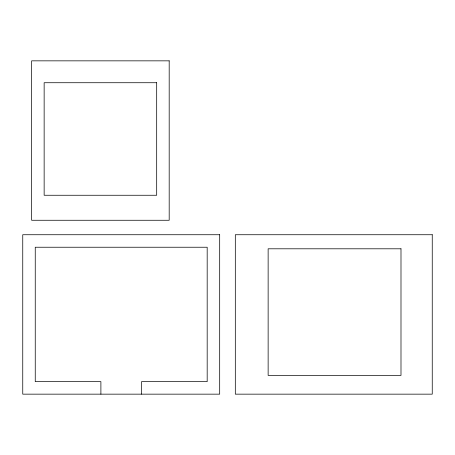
<?xml version="1.0" encoding="UTF-8"?>
<svg xmlns="http://www.w3.org/2000/svg" width="455" height="455" viewBox="0 0 455 455"><rect width="100%" height="100%" fill="white"/><g stroke="black" fill="none" stroke-linecap="round" stroke-linejoin="round"><path stroke-width="0.68" d="M141.533 394.155L141.533 381.654L207.179 381.654L207.179 247.236L35.251 247.236L35.251 381.654L100.896 381.654L100.896 394.155M169.186 60.845L31.645 60.845L31.645 220.265L169.186 220.265L169.186 60.845M156.685 82.725L44.146 82.725L44.146 195.258L156.685 195.258L156.685 82.725M219.685 234.734L22.75 234.734L22.75 394.155L219.685 394.155L219.685 234.734M432.25 234.734L235.315 234.734L235.315 394.155L432.25 394.155L432.25 234.734M400.991 248.8L268.137 248.8L268.137 375.403L400.991 375.403L400.991 248.8"/></g></svg>
